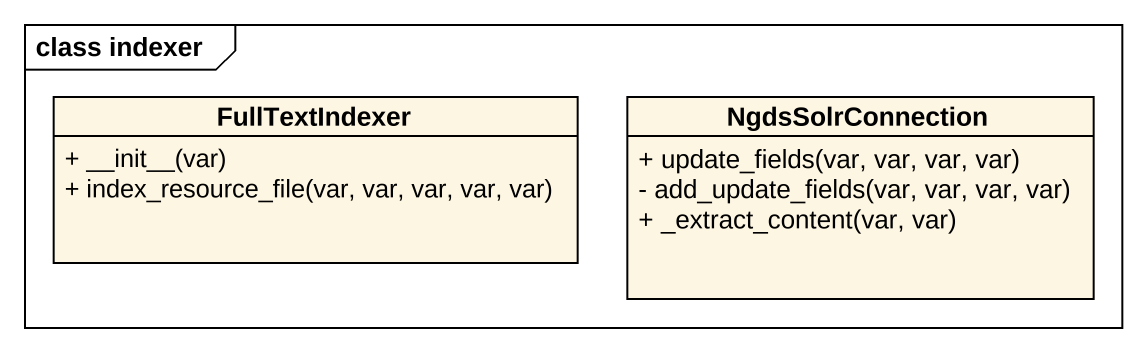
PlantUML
@startuml
mainframe class indexer
hide circle
hide empty members
skinparam classAttributeIconSize 0
class FullTextIndexer {
  + ~__init~__(var)
  + index_resource_file(var, var, var, var, var)
}
class NgdsSolrConnection {
  + update_fields(var, var, var, var)
  - add_update_fields(var, var, var, var)
  + _extract_content(var, var)
}
@enduml
